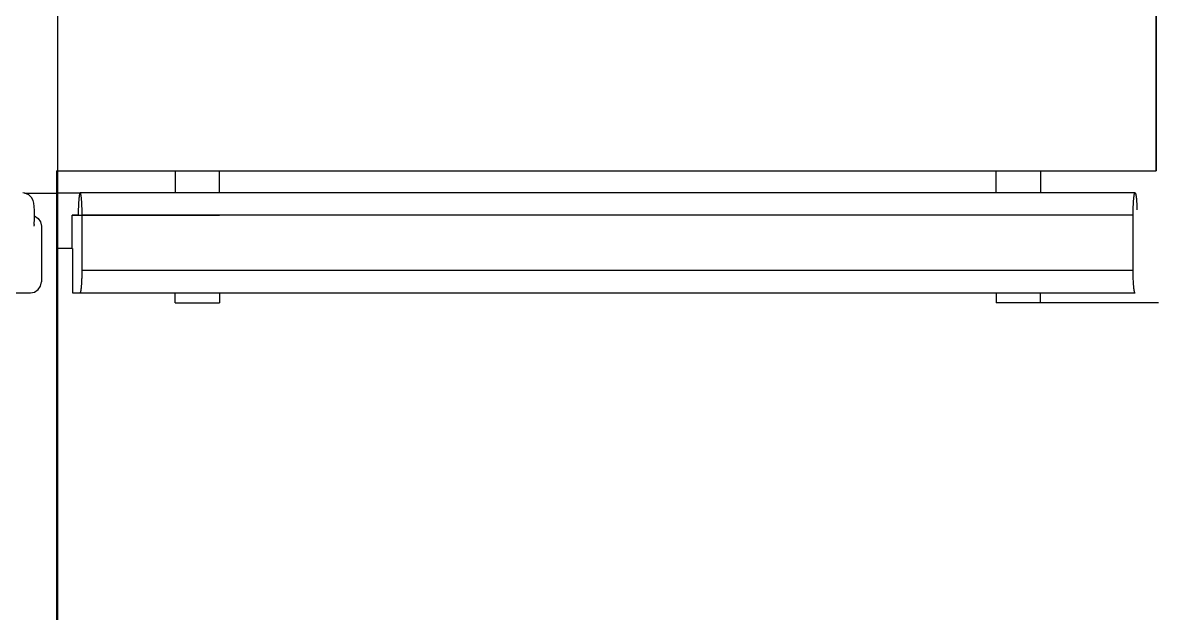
# Model space of a CAD drawing. Extents: x 430 to 1632, y -19 to 271.
# Drawn here: x 1214.4 to 1265.5, y 123.9 to 150.5 of the extents above; entities that cross this region are included whole.
import ezdxf

# ---------------------------------------------------------------- set-up
doc = ezdxf.new("R2010")
doc.units = 0
doc.header["$LTSCALE"] = 5
doc.header["$MEASUREMENT"] = 0
doc.layers.get('0').update_dxf_attribs({"linetype": 'CONTINUOUS'})

msp = doc.modelspace()

# ---------------------------------------------------------------- linework, layer by layer
at = {"linetype": 'Continuous'}
for p, q in [((1215.996, 143.852), (1215.996, 270.852)), ((1265.496, 270.852), (1265.496, 143.852)), ((1215.946, -19.148), (1215.946, 143.86)), ((1215.987, 143.86), (1215.946, 143.86)), ((1215.996, 143.852), (1265.496, 143.852)), ((1221.271, 143.86), (1221.271, 142.864)), ((1223.271, 142.864), (1223.271, 143.86)), ((1258.271, 142.864), (1258.271, 143.86)), ((1260.271, 143.86), (1260.271, 142.852)), ((1216.983, 142.852), (1215.946, 142.852)), ((1264.538, 142.864), (1216.996, 142.864)), ((1216.638, 140.366), (1216.638, 141.86)), ((1216.638, 141.86), (1223.271, 141.86)), ((1216.908, 141.858), (1216.638, 141.86)), ((1264.45, 141.864), (1217.083, 141.864)), ((1223.271, 141.86), (1223.271, 141.861)), ((1264.451, 139.322), (1264.45, 141.864)), ((1215.946, 140.367), (1216.638, 140.367)), ((1216.638, 140.366), (1216.646, 140.366)), ((1216.646, 140.366), (1216.646, 138.366)), ((1264.45, 139.364), (1217.083, 139.364)), ((1217.056, 138.641), (1217.059, 138.67)), ((1217.059, 138.67), (1217.061, 138.7)), ((1217.061, 138.7), (1217.063, 138.732)), ((1217.063, 138.732), (1217.066, 138.764)), ((1217.066, 138.764), (1217.068, 138.798)), ((1217.068, 138.798), (1217.07, 138.832)), ((1217.07, 138.832), (1217.072, 138.868)), ((1217.072, 138.868), (1217.073, 138.904)), ((1217.073, 138.904), (1217.076, 138.96)), ((1264.462, 138.868), (1264.46, 138.904)), ((1264.464, 138.832), (1264.462, 138.868)), ((1264.466, 138.798), (1264.464, 138.832)), ((1264.468, 138.764), (1264.466, 138.798)), ((1264.47, 138.732), (1264.468, 138.764)), ((1264.472, 138.7), (1264.47, 138.732)), ((1264.475, 138.67), (1264.472, 138.7)), ((1264.481, 138.6), (1264.479, 138.627)), ((1216.646, 138.366), (1216.996, 138.364)), ((1216.996, 138.364), (1264.538, 138.364)), ((1221.271, 137.917), (1221.271, 138.364)), ((1223.271, 138.364), (1223.271, 137.917)), ((1258.271, 138.364), (1258.271, 137.917)), ((1260.271, 137.917), (1260.271, 138.364)), ((1221.271, 137.917), (1223.271, 137.917)), ((1265.596, 137.917), (1258.271, 137.917))]:
    msp.add_line(p, q, dxfattribs=at)
for q in [(1265.496, 269.973), (1265.502, 143.865)]:
    msp.add_line((1265.496, 143.878), q)
at = {"color": 7, "linetype": 'Continuous'}
for p, q in [((1215.996, -17.648), (1215.996, 269.352)), ((1214.508, 142.85), (1214.404, 142.861)), ((1214.488, 142.852), (1215.996, 142.852)), ((1214.681, 142.776), (1214.508, 142.85)), ((1214.803, 142.66), (1214.681, 142.776)), ((1214.874, 142.527), (1214.803, 142.66)), ((1214.907, 142.401), (1214.874, 142.527)), ((1214.924, 142.255), (1214.907, 142.401)), ((1214.935, 142.064), (1214.924, 142.255)), ((1214.939, 141.854), (1214.935, 142.064)), ((1214.926, 141.49), (1214.935, 141.656)), ((1214.935, 141.656), (1214.939, 141.854)), ((1214.938, 141.825), (1214.942, 141.824)), ((1214.942, 141.824), (1215.102, 141.717)), ((1215.102, 141.717), (1215.208, 141.559)), ((1215.208, 141.559), (1215.246, 141.371)), ((1214.921, 141.435), (1214.904, 141.371)), ((1214.921, 141.435), (1214.926, 141.49)), ((1215.246, 141.371), (1215.246, 138.851)), ((1214.942, 138.399), (1215.102, 138.505)), ((1215.102, 138.505), (1215.208, 138.664)), ((1215.208, 138.664), (1215.246, 138.851)), ((1167.488, 138.361), (1214.754, 138.361)), ((1214.754, 138.361), (1214.942, 138.399))]:
    msp.add_line(p, q, dxfattribs=at)
at = {"linetype": 'Continuous'}
for points in [[(1217.083, 141.864), (1217.083, 141.926), (1217.083, 141.987), (1217.082, 142.048), (1217.081, 142.079), (1217.081, 142.109), (1217.08, 142.138), (1217.079, 142.168), (1217.078, 142.197), (1217.077, 142.226), (1217.076, 142.255), (1217.075, 142.283), (1217.074, 142.311), (1217.073, 142.338), (1217.071, 142.365), (1217.07, 142.392), (1217.069, 142.417), (1217.067, 142.443), (1217.066, 142.468), (1217.064, 142.492), (1217.062, 142.516), (1217.06, 142.539), (1217.058, 142.561), (1217.057, 142.583), (1217.055, 142.604), (1217.053, 142.624), (1217.051, 142.644), (1217.048, 142.663), (1217.046, 142.681), (1217.044, 142.698), (1217.042, 142.715), (1217.041, 142.723), (1217.039, 142.731), (1217.038, 142.738), (1217.037, 142.746), (1217.036, 142.753), (1217.035, 142.76), (1217.033, 142.767), (1217.032, 142.773), (1217.031, 142.779), (1217.03, 142.785), (1217.029, 142.791), (1217.027, 142.797), (1217.026, 142.802), (1217.025, 142.808), (1217.023, 142.812), (1217.022, 142.817), (1217.021, 142.822), (1217.02, 142.826), (1217.018, 142.83), (1217.017, 142.834), (1217.016, 142.838), (1217.014, 142.841), (1217.013, 142.844), (1217.012, 142.847), (1217.01, 142.85), (1217.009, 142.852), (1217.008, 142.855), (1217.006, 142.857), (1217.005, 142.858), (1217.004, 142.86), (1217.002, 142.861), (1217.001, 142.862), (1217, 142.863), (1216.998, 142.864), (1216.997, 142.864), (1216.996, 142.864), (1216.994, 142.864), (1216.993, 142.864), (1216.992, 142.863), (1216.99, 142.862), (1216.989, 142.861), (1216.988, 142.86), (1216.986, 142.858), (1216.985, 142.856), (1216.984, 142.854), (1216.982, 142.852), (1216.981, 142.85), (1216.98, 142.847), (1216.978, 142.844), (1216.977, 142.841), (1216.976, 142.838), (1216.974, 142.834), (1216.973, 142.83), (1216.972, 142.826), (1216.971, 142.822), (1216.969, 142.817), (1216.968, 142.812), (1216.967, 142.807), (1216.965, 142.802), (1216.964, 142.797), (1216.963, 142.791), (1216.962, 142.785), (1216.96, 142.779), (1216.959, 142.773), (1216.958, 142.766), (1216.957, 142.759), (1216.956, 142.752), (1216.954, 142.745), (1216.953, 142.738), (1216.952, 142.73), (1216.951, 142.723), (1216.95, 142.715), (1216.947, 142.698), (1216.945, 142.681), (1216.943, 142.662), (1216.941, 142.643), (1216.939, 142.624), (1216.937, 142.603), (1216.935, 142.582), (1216.933, 142.56), (1216.931, 142.537), (1216.929, 142.514), (1216.928, 142.49), (1216.926, 142.466), (1216.924, 142.441), (1216.923, 142.415), (1216.921, 142.389), (1216.92, 142.363), (1216.919, 142.336), (1216.917, 142.309), (1216.916, 142.281), (1216.915, 142.253), (1216.914, 142.224), (1216.913, 142.195), (1216.912, 142.166), (1216.912, 142.137), (1216.911, 142.107), (1216.91, 142.046)], [(1264.45, 141.864), (1264.45, 141.926), (1264.451, 141.987), (1264.452, 142.048), (1264.452, 142.079), (1264.453, 142.109), (1264.454, 142.138), (1264.454, 142.168), (1264.455, 142.197), (1264.456, 142.226), (1264.457, 142.255), (1264.458, 142.283), (1264.46, 142.311), (1264.461, 142.338), (1264.462, 142.365), (1264.463, 142.392), (1264.465, 142.417), (1264.466, 142.443), (1264.468, 142.468), (1264.47, 142.492), (1264.471, 142.516), (1264.473, 142.539), (1264.475, 142.561), (1264.477, 142.583), (1264.479, 142.604), (1264.481, 142.624), (1264.483, 142.644), (1264.485, 142.663), (1264.487, 142.681), (1264.49, 142.698), (1264.492, 142.715), (1264.493, 142.723), (1264.494, 142.731), (1264.495, 142.738), (1264.497, 142.746), (1264.498, 142.753), (1264.499, 142.76), (1264.5, 142.767), (1264.501, 142.773), (1264.503, 142.779), (1264.504, 142.785), (1264.505, 142.791), (1264.506, 142.797), (1264.508, 142.802), (1264.509, 142.808), (1264.51, 142.812), (1264.511, 142.817), (1264.513, 142.822), (1264.514, 142.826), (1264.515, 142.83), (1264.517, 142.834), (1264.518, 142.838), (1264.519, 142.841), (1264.52, 142.844), (1264.522, 142.847), (1264.523, 142.85), (1264.524, 142.852), (1264.526, 142.855), (1264.527, 142.857), (1264.528, 142.858), (1264.53, 142.86), (1264.531, 142.861), (1264.532, 142.862), (1264.534, 142.863), (1264.535, 142.864), (1264.536, 142.864), (1264.538, 142.864), (1264.539, 142.864), (1264.541, 142.864), (1264.542, 142.863), (1264.543, 142.862), (1264.545, 142.861), (1264.546, 142.86), (1264.547, 142.858), (1264.549, 142.856), (1264.55, 142.854), (1264.551, 142.852), (1264.553, 142.85), (1264.554, 142.847), (1264.555, 142.844), (1264.556, 142.841), (1264.558, 142.838), (1264.559, 142.834), (1264.56, 142.83), (1264.562, 142.826), (1264.563, 142.822), (1264.564, 142.817), (1264.566, 142.812), (1264.567, 142.807), (1264.568, 142.802), (1264.569, 142.797), (1264.571, 142.791), (1264.572, 142.785), (1264.573, 142.779), (1264.574, 142.773), (1264.576, 142.766), (1264.577, 142.759), (1264.578, 142.752), (1264.579, 142.745), (1264.58, 142.738), (1264.582, 142.73), (1264.583, 142.723), (1264.584, 142.715), (1264.586, 142.698), (1264.588, 142.681), (1264.59, 142.662), (1264.593, 142.643), (1264.595, 142.624), (1264.597, 142.603), (1264.599, 142.582), (1264.601, 142.56), (1264.602, 142.537), (1264.604, 142.514), (1264.606, 142.49), (1264.608, 142.466), (1264.609, 142.441), (1264.611, 142.415), (1264.612, 142.389), (1264.614, 142.363), (1264.615, 142.336), (1264.616, 142.309), (1264.617, 142.281), (1264.618, 142.253), (1264.619, 142.224), (1264.62, 142.195), (1264.621, 142.166), (1264.622, 142.137), (1264.623, 142.107)], [(1216.91, 142.046), (1216.909, 141.985), (1216.908, 141.924), (1216.908, 141.861)], [(1217.076, 138.96), (1217.077, 138.998), (1217.078, 139.037), (1217.079, 139.077), (1217.08, 139.117), (1217.081, 139.157), (1217.082, 139.198), (1217.082, 139.239), (1217.083, 139.28), (1217.083, 139.322), (1217.083, 141.864)], [(1264.46, 138.904), (1264.458, 138.96), (1264.457, 138.998), (1264.455, 139.037), (1264.454, 139.077), (1264.453, 139.117), (1264.452, 139.157), (1264.452, 139.198), (1264.451, 139.239), (1264.451, 139.28), (1264.451, 139.322)], [(1216.996, 138.364), (1216.997, 138.364), (1216.999, 138.365), (1217.001, 138.366), (1217.003, 138.368), (1217.005, 138.37), (1217.006, 138.372), (1217.008, 138.375), (1217.01, 138.378), (1217.012, 138.382), (1217.014, 138.386), (1217.015, 138.39), (1217.017, 138.395), (1217.019, 138.4), (1217.021, 138.406), (1217.022, 138.412), (1217.024, 138.418), (1217.026, 138.425), (1217.027, 138.433), (1217.029, 138.44), (1217.031, 138.448), (1217.032, 138.457), (1217.034, 138.466), (1217.036, 138.475), (1217.037, 138.484), (1217.039, 138.494), (1217.04, 138.505), (1217.042, 138.515), (1217.043, 138.526), (1217.045, 138.538), (1217.046, 138.55), (1217.048, 138.562), (1217.049, 138.574), (1217.051, 138.587), (1217.052, 138.6), (1217.053, 138.613), (1217.056, 138.641)], [(1264.479, 138.627), (1264.476, 138.655), (1264.475, 138.67)], [(1264.538, 138.364), (1264.536, 138.364), (1264.534, 138.365), (1264.533, 138.366), (1264.531, 138.368), (1264.529, 138.37), (1264.527, 138.372), (1264.525, 138.375), (1264.524, 138.378), (1264.522, 138.382), (1264.52, 138.386), (1264.518, 138.39), (1264.517, 138.395), (1264.515, 138.4), (1264.513, 138.406), (1264.511, 138.412), (1264.51, 138.418), (1264.508, 138.425), (1264.506, 138.433), (1264.505, 138.44), (1264.503, 138.448), (1264.501, 138.457), (1264.5, 138.466), (1264.498, 138.475), (1264.496, 138.484), (1264.495, 138.494), (1264.493, 138.505), (1264.492, 138.515), (1264.49, 138.526), (1264.489, 138.538), (1264.487, 138.55), (1264.486, 138.562), (1264.484, 138.574), (1264.483, 138.587), (1264.481, 138.6)]]:
    msp.add_lwpolyline(points, dxfattribs=at)

doc.saveas('drawing.dxf')
